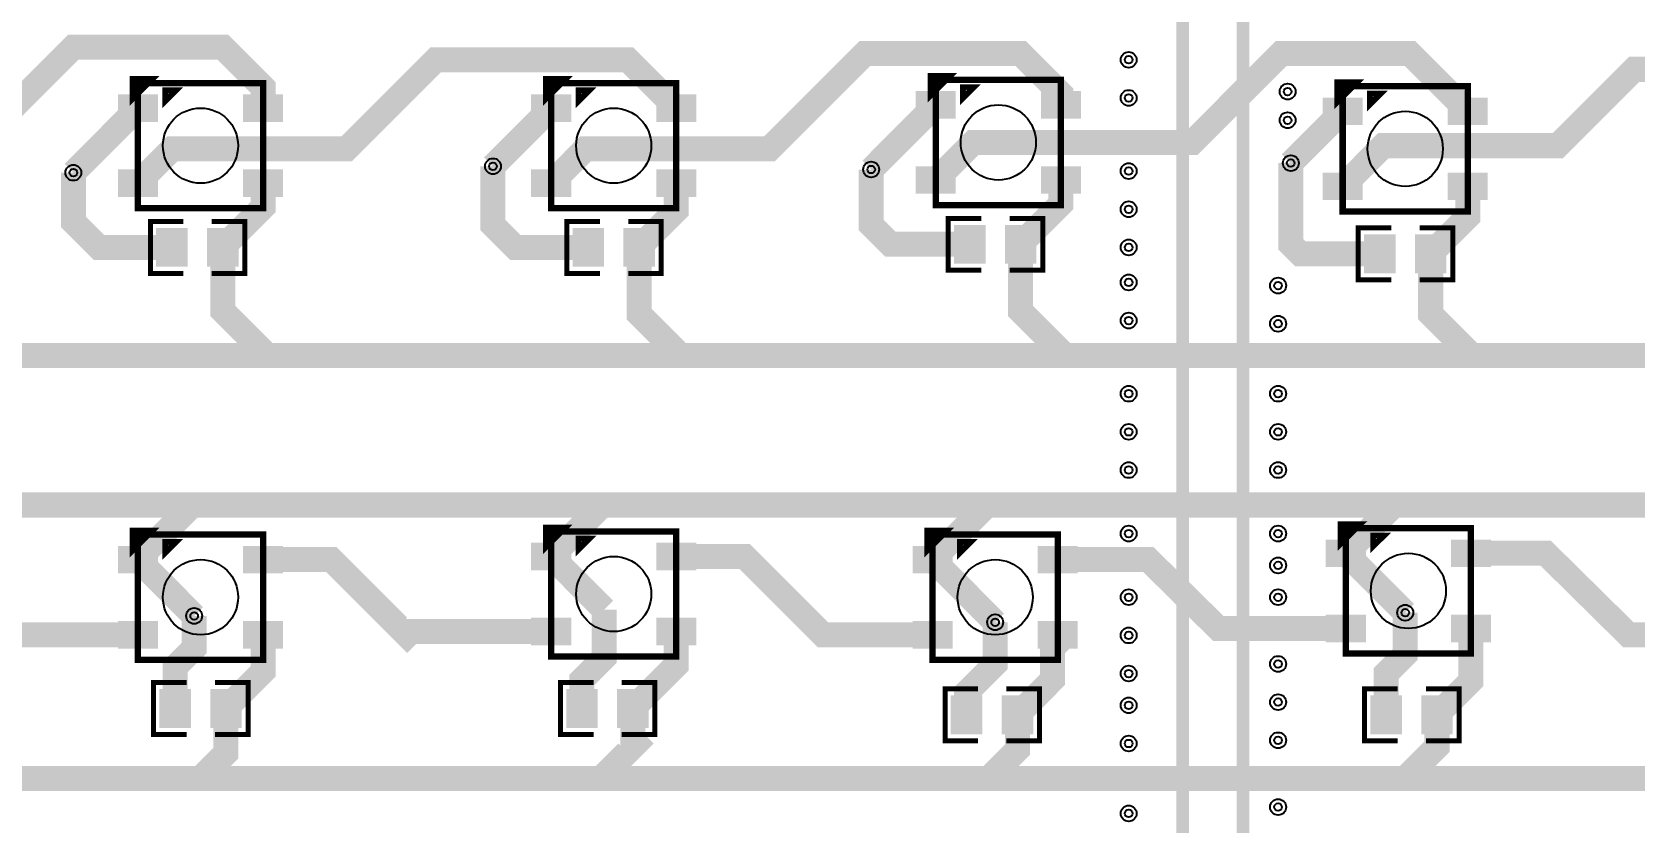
# Model space of a CAD drawing. Extents: x -5 to 8273, y -8280 to 5.
# Drawn here: x 3230 to 5751, y -6910 to -5666 of the extents above; entities that cross this region are included whole.
import ezdxf

# ---------------------------------------------------------------- set-up
doc = ezdxf.new("R2010")
doc.units = 9
for name, color, linetype, true_color in [('BottomLayer', 7, 'Continuous', 0x0000ff), ('Hole', 7, 'Continuous', 0x222222), ('Multi-Layer', 7, 'Continuous', 0xc0c0c0), ('TopLayer', 7, 'Continuous', 0xff0000), ('TopPasteMaskLayer', 7, 'Continuous', 0x808080), ('TopSilkLayer', 7, 'Continuous', 0xffcc00), ('TopSolderMaskLayer', 7, 'Continuous', 0x800080)]:
    doc.layers.add(name, color=color, linetype=linetype, true_color=true_color)

msp = doc.modelspace()

# ---------------------------------------------------------------- hatches: boundary and pattern name
at = {"layer": 'TopLayer'}
for points in [[(3426.1, -5805.6), (3367, -5805.6), (3367, -5766.3), (3426.1, -5766.3)], [(3622.9, -5805.6), (3563.9, -5805.6), (3563.9, -5766.3), (3622.9, -5766.3)], [(4076.1, -5805.6), (4017, -5805.6), (4017, -5766.3), (4076.1, -5766.3)], [(4272.9, -5805.6), (4213.9, -5805.6), (4213.9, -5766.3), (4272.9, -5766.3)], [(4681.1, -5800.6), (4622, -5800.6), (4622, -5761.3), (4681.1, -5761.3)], [(4877.9, -5800.6), (4818.9, -5800.6), (4818.9, -5761.3), (4877.9, -5761.3)], [(5321.1, -5810.6), (5262, -5810.6), (5262, -5771.3), (5321.1, -5771.3)], [(5517.9, -5810.6), (5458.9, -5810.6), (5458.9, -5771.3), (5517.9, -5771.3)], [(3426.1, -5923.7), (3367, -5923.7), (3367, -5884.4), (3426.1, -5884.4)], [(3622.9, -5923.7), (3563.9, -5923.7), (3563.9, -5884.4), (3622.9, -5884.4)], [(4076.1, -5923.7), (4017, -5923.7), (4017, -5884.4), (4076.1, -5884.4)], [(4272.9, -5923.7), (4213.9, -5923.7), (4213.9, -5884.4), (4272.9, -5884.4)], [(4681.1, -5918.7), (4622, -5918.7), (4622, -5879.4), (4681.1, -5879.4)], [(4877.9, -5918.7), (4818.9, -5918.7), (4818.9, -5879.4), (4877.9, -5879.4)], [(5321.1, -5928.7), (5262, -5928.7), (5262, -5889.4), (5321.1, -5889.4)], [(5517.9, -5928.7), (5458.9, -5928.7), (5458.9, -5889.4), (5517.9, -5889.4)], [(4727.8, -6028.5), (4682.2, -6028.5), (4682.2, -5971.5), (4727.8, -5971.5)], [(4807.8, -6028.5), (4762.2, -6028.5), (4762.2, -5971.5), (4807.8, -5971.5)], [(3472.8, -6033.5), (3427.2, -6033.5), (3427.2, -5976.5), (3472.8, -5976.5)], [(3552.8, -6033.5), (3507.2, -6033.5), (3507.2, -5976.5), (3552.8, -5976.5)], [(4127.8, -6033.5), (4082.2, -6033.5), (4082.2, -5976.5), (4127.8, -5976.5)], [(4207.8, -6033.5), (4162.2, -6033.5), (4162.2, -5976.5), (4207.8, -5976.5)], [(5372.8, -6043.5), (5327.2, -6043.5), (5327.2, -5986.5), (5372.8, -5986.5)], [(5452.8, -6043.5), (5407.2, -6043.5), (5407.2, -5986.5), (5452.8, -5986.5)], [(3426.1, -6515.6), (3367, -6515.6), (3367, -6476.3), (3426.1, -6476.3)], [(3622.9, -6515.6), (3563.9, -6515.6), (3563.9, -6476.3), (3622.9, -6476.3)], [(4076.1, -6510.6), (4017, -6510.6), (4017, -6471.3), (4076.1, -6471.3)], [(4272.9, -6510.6), (4213.9, -6510.6), (4213.9, -6471.3), (4272.9, -6471.3)], [(4676.1, -6515.6), (4617, -6515.6), (4617, -6476.3), (4676.1, -6476.3)], [(4872.9, -6515.6), (4813.9, -6515.6), (4813.9, -6476.3), (4872.9, -6476.3)], [(5326.1, -6505.6), (5267, -6505.6), (5267, -6466.3), (5326.1, -6466.3)], [(5522.9, -6505.6), (5463.9, -6505.6), (5463.9, -6466.3), (5522.9, -6466.3)], [(3426.1, -6633.7), (3367, -6633.7), (3367, -6594.4), (3426.1, -6594.4)], [(3622.9, -6633.7), (3563.9, -6633.7), (3563.9, -6594.4), (3622.9, -6594.4)], [(4076.1, -6628.7), (4017, -6628.7), (4017, -6589.4), (4076.1, -6589.4)], [(4272.9, -6628.7), (4213.9, -6628.7), (4213.9, -6589.4), (4272.9, -6589.4)], [(4676.1, -6633.7), (4617, -6633.7), (4617, -6594.4), (4676.1, -6594.4)], [(4872.9, -6633.7), (4813.9, -6633.7), (4813.9, -6594.4), (4872.9, -6594.4)], [(5326.1, -6623.7), (5267, -6623.7), (5267, -6584.4), (5326.1, -6584.4)], [(5522.9, -6623.7), (5463.9, -6623.7), (5463.9, -6584.4), (5522.9, -6584.4)], [(3477.8, -6758.5), (3432.2, -6758.5), (3432.2, -6701.5), (3477.8, -6701.5)], [(3557.8, -6758.5), (3512.2, -6758.5), (3512.2, -6701.5), (3557.8, -6701.5)], [(4117.8, -6758.5), (4072.2, -6758.5), (4072.2, -6701.5), (4117.8, -6701.5)], [(4197.8, -6758.5), (4152.2, -6758.5), (4152.2, -6701.5), (4197.8, -6701.5)], [(4722.8, -6768.5), (4677.2, -6768.5), (4677.2, -6711.5), (4722.8, -6711.5)], [(4802.8, -6768.5), (4757.2, -6768.5), (4757.2, -6711.5), (4802.8, -6711.5)], [(5382.8, -6768.5), (5337.2, -6768.5), (5337.2, -6711.5), (5382.8, -6711.5)], [(5462.8, -6768.5), (5417.2, -6768.5), (5417.2, -6711.5), (5462.8, -6711.5)]]:
    msp.add_hatch(color=256, dxfattribs=at).paths.add_polyline_path(points)
at = {"layer": 'TopPasteMaskLayer'}
for points in [[(3426.1, -5805.6), (3367, -5805.6), (3367, -5766.3), (3426.1, -5766.3)], [(3622.9, -5805.6), (3563.9, -5805.6), (3563.9, -5766.3), (3622.9, -5766.3)], [(4076.1, -5805.6), (4017, -5805.6), (4017, -5766.3), (4076.1, -5766.3)], [(4272.9, -5805.6), (4213.9, -5805.6), (4213.9, -5766.3), (4272.9, -5766.3)], [(4681.1, -5800.6), (4622, -5800.6), (4622, -5761.3), (4681.1, -5761.3)], [(4877.9, -5800.6), (4818.9, -5800.6), (4818.9, -5761.3), (4877.9, -5761.3)], [(5321.1, -5810.6), (5262, -5810.6), (5262, -5771.3), (5321.1, -5771.3)], [(5517.9, -5810.6), (5458.9, -5810.6), (5458.9, -5771.3), (5517.9, -5771.3)], [(3426.1, -5923.7), (3367, -5923.7), (3367, -5884.4), (3426.1, -5884.4)], [(3622.9, -5923.7), (3563.9, -5923.7), (3563.9, -5884.4), (3622.9, -5884.4)], [(4076.1, -5923.7), (4017, -5923.7), (4017, -5884.4), (4076.1, -5884.4)], [(4272.9, -5923.7), (4213.9, -5923.7), (4213.9, -5884.4), (4272.9, -5884.4)], [(4681.1, -5918.7), (4622, -5918.7), (4622, -5879.4), (4681.1, -5879.4)], [(4877.9, -5918.7), (4818.9, -5918.7), (4818.9, -5879.4), (4877.9, -5879.4)], [(5321.1, -5928.7), (5262, -5928.7), (5262, -5889.4), (5321.1, -5889.4)], [(5517.9, -5928.7), (5458.9, -5928.7), (5458.9, -5889.4), (5517.9, -5889.4)], [(4727.8, -6028.5), (4682.2, -6028.5), (4682.2, -5971.5), (4727.8, -5971.5)], [(4807.8, -6028.5), (4762.2, -6028.5), (4762.2, -5971.5), (4807.8, -5971.5)], [(3472.8, -6033.5), (3427.2, -6033.5), (3427.2, -5976.5), (3472.8, -5976.5)], [(3552.8, -6033.5), (3507.2, -6033.5), (3507.2, -5976.5), (3552.8, -5976.5)], [(4127.8, -6033.5), (4082.2, -6033.5), (4082.2, -5976.5), (4127.8, -5976.5)], [(4207.8, -6033.5), (4162.2, -6033.5), (4162.2, -5976.5), (4207.8, -5976.5)], [(5372.8, -6043.5), (5327.2, -6043.5), (5327.2, -5986.5), (5372.8, -5986.5)], [(5452.8, -6043.5), (5407.2, -6043.5), (5407.2, -5986.5), (5452.8, -5986.5)], [(3426.1, -6515.6), (3367, -6515.6), (3367, -6476.3), (3426.1, -6476.3)], [(3622.9, -6515.6), (3563.9, -6515.6), (3563.9, -6476.3), (3622.9, -6476.3)], [(4076.1, -6510.6), (4017, -6510.6), (4017, -6471.3), (4076.1, -6471.3)], [(4272.9, -6510.6), (4213.9, -6510.6), (4213.9, -6471.3), (4272.9, -6471.3)], [(4676.1, -6515.6), (4617, -6515.6), (4617, -6476.3), (4676.1, -6476.3)], [(4872.9, -6515.6), (4813.9, -6515.6), (4813.9, -6476.3), (4872.9, -6476.3)], [(5326.1, -6505.6), (5267, -6505.6), (5267, -6466.3), (5326.1, -6466.3)], [(5522.9, -6505.6), (5463.9, -6505.6), (5463.9, -6466.3), (5522.9, -6466.3)], [(3426.1, -6633.7), (3367, -6633.7), (3367, -6594.4), (3426.1, -6594.4)], [(3622.9, -6633.7), (3563.9, -6633.7), (3563.9, -6594.4), (3622.9, -6594.4)], [(4076.1, -6628.7), (4017, -6628.7), (4017, -6589.4), (4076.1, -6589.4)], [(4272.9, -6628.7), (4213.9, -6628.7), (4213.9, -6589.4), (4272.9, -6589.4)], [(4676.1, -6633.7), (4617, -6633.7), (4617, -6594.4), (4676.1, -6594.4)], [(4872.9, -6633.7), (4813.9, -6633.7), (4813.9, -6594.4), (4872.9, -6594.4)], [(5326.1, -6623.7), (5267, -6623.7), (5267, -6584.4), (5326.1, -6584.4)], [(5522.9, -6623.7), (5463.9, -6623.7), (5463.9, -6584.4), (5522.9, -6584.4)], [(3477.8, -6758.5), (3432.2, -6758.5), (3432.2, -6701.5), (3477.8, -6701.5)], [(3557.8, -6758.5), (3512.2, -6758.5), (3512.2, -6701.5), (3557.8, -6701.5)], [(4117.8, -6758.5), (4072.2, -6758.5), (4072.2, -6701.5), (4117.8, -6701.5)], [(4197.8, -6758.5), (4152.2, -6758.5), (4152.2, -6701.5), (4197.8, -6701.5)], [(4722.8, -6768.5), (4677.2, -6768.5), (4677.2, -6711.5), (4722.8, -6711.5)], [(4802.8, -6768.5), (4757.2, -6768.5), (4757.2, -6711.5), (4802.8, -6711.5)], [(5382.8, -6768.5), (5337.2, -6768.5), (5337.2, -6711.5), (5382.8, -6711.5)], [(5462.8, -6768.5), (5417.2, -6768.5), (5417.2, -6711.5), (5462.8, -6711.5)]]:
    msp.add_hatch(color=256, dxfattribs=at).paths.add_polyline_path(points)
at = {"layer": 'TopSolderMaskLayer'}
for points in [[(3428.1, -5807.6), (3365, -5807.6), (3365, -5764.3), (3428.1, -5764.3)], [(3624.9, -5807.6), (3561.9, -5807.6), (3561.9, -5764.3), (3624.9, -5764.3)], [(4078.1, -5807.6), (4015, -5807.6), (4015, -5764.3), (4078.1, -5764.3)], [(4274.9, -5807.6), (4211.9, -5807.6), (4211.9, -5764.3), (4274.9, -5764.3)], [(4683.1, -5802.6), (4620, -5802.6), (4620, -5759.3), (4683.1, -5759.3)], [(4879.9, -5802.6), (4816.9, -5802.6), (4816.9, -5759.3), (4879.9, -5759.3)], [(5323.1, -5812.6), (5260, -5812.6), (5260, -5769.3), (5323.1, -5769.3)], [(5519.9, -5812.6), (5456.9, -5812.6), (5456.9, -5769.3), (5519.9, -5769.3)], [(3428.1, -5925.7), (3365, -5925.7), (3365, -5882.4), (3428.1, -5882.4)], [(3624.9, -5925.7), (3561.9, -5925.7), (3561.9, -5882.4), (3624.9, -5882.4)], [(4078.1, -5925.7), (4015, -5925.7), (4015, -5882.4), (4078.1, -5882.4)], [(4274.9, -5925.7), (4211.9, -5925.7), (4211.9, -5882.4), (4274.9, -5882.4)], [(4683.1, -5920.7), (4620, -5920.7), (4620, -5877.4), (4683.1, -5877.4)], [(4879.9, -5920.7), (4816.9, -5920.7), (4816.9, -5877.4), (4879.9, -5877.4)], [(5323.1, -5930.7), (5260, -5930.7), (5260, -5887.4), (5323.1, -5887.4)], [(5519.9, -5930.7), (5456.9, -5930.7), (5456.9, -5887.4), (5519.9, -5887.4)], [(3474.8, -6035.5), (3425.2, -6035.5), (3425.2, -5974.5), (3474.8, -5974.5)], [(3554.8, -6035.5), (3505.2, -6035.5), (3505.2, -5974.5), (3554.8, -5974.5)], [(4129.8, -6035.5), (4080.2, -6035.5), (4080.2, -5974.5), (4129.8, -5974.5)], [(4209.8, -6035.5), (4160.2, -6035.5), (4160.2, -5974.5), (4209.8, -5974.5)], [(4729.8, -6030.5), (4680.2, -6030.5), (4680.2, -5969.5), (4729.8, -5969.5)], [(4809.8, -6030.5), (4760.2, -6030.5), (4760.2, -5969.5), (4809.8, -5969.5)], [(5374.8, -6045.5), (5325.2, -6045.5), (5325.2, -5984.5), (5374.8, -5984.5)], [(5454.8, -6045.5), (5405.2, -6045.5), (5405.2, -5984.5), (5454.8, -5984.5)], [(3428.1, -6517.6), (3365, -6517.6), (3365, -6474.3), (3428.1, -6474.3)], [(3624.9, -6517.6), (3561.9, -6517.6), (3561.9, -6474.3), (3624.9, -6474.3)], [(4078.1, -6512.6), (4015, -6512.6), (4015, -6469.3), (4078.1, -6469.3)], [(4274.9, -6512.6), (4211.9, -6512.6), (4211.9, -6469.3), (4274.9, -6469.3)], [(4678.1, -6517.6), (4615, -6517.6), (4615, -6474.3), (4678.1, -6474.3)], [(4874.9, -6517.6), (4811.9, -6517.6), (4811.9, -6474.3), (4874.9, -6474.3)], [(5328.1, -6507.6), (5265, -6507.6), (5265, -6464.3), (5328.1, -6464.3)], [(5524.9, -6507.6), (5461.9, -6507.6), (5461.9, -6464.3), (5524.9, -6464.3)], [(3428.1, -6635.7), (3365, -6635.7), (3365, -6592.4), (3428.1, -6592.4)], [(3624.9, -6635.7), (3561.9, -6635.7), (3561.9, -6592.4), (3624.9, -6592.4)], [(4078.1, -6630.7), (4015, -6630.7), (4015, -6587.4), (4078.1, -6587.4)], [(4274.9, -6630.7), (4211.9, -6630.7), (4211.9, -6587.4), (4274.9, -6587.4)], [(4678.1, -6635.7), (4615, -6635.7), (4615, -6592.4), (4678.1, -6592.4)], [(4874.9, -6635.7), (4811.9, -6635.7), (4811.9, -6592.4), (4874.9, -6592.4)], [(5328.1, -6625.7), (5265, -6625.7), (5265, -6582.4), (5328.1, -6582.4)], [(5524.9, -6625.7), (5461.9, -6625.7), (5461.9, -6582.4), (5524.9, -6582.4)], [(3479.8, -6760.5), (3430.2, -6760.5), (3430.2, -6699.5), (3479.8, -6699.5)], [(3559.8, -6760.5), (3510.2, -6760.5), (3510.2, -6699.5), (3559.8, -6699.5)], [(4119.8, -6760.5), (4070.2, -6760.5), (4070.2, -6699.5), (4119.8, -6699.5)], [(4199.8, -6760.5), (4150.2, -6760.5), (4150.2, -6699.5), (4199.8, -6699.5)], [(4724.8, -6770.5), (4675.2, -6770.5), (4675.2, -6709.5), (4724.8, -6709.5)], [(4804.8, -6770.5), (4755.2, -6770.5), (4755.2, -6709.5), (4804.8, -6709.5)], [(5384.8, -6770.5), (5335.2, -6770.5), (5335.2, -6709.5), (5384.8, -6709.5)], [(5464.8, -6770.5), (5415.2, -6770.5), (5415.2, -6709.5), (5464.8, -6709.5)]]:
    msp.add_hatch(color=256, dxfattribs=at).paths.add_polyline_path(points)

# ---------------------------------------------------------------- linework, layer by layer
at = {"layer": 'BottomLayer', "const_width": 20}
for points in [[(5040, -795), (5040, -7670), (5015, -7695)], [(5135, -7695), (5135, -830), (5170, -795)]]:
    msp.add_lwpolyline(points, dxfattribs=at)
at = {"layer": 'Hole'}
for centre in [(4955, -5710), (4955, -5770), (5205, -5760), (5205, -5805), (3955, -5877.5), (5210, -5872.5), (3295, -5887.5), (4550, -5882.5), (4955, -5885), (4955, -5945), (4955, -6005), (4955, -6060), (5190, -6065), (4955, -6120), (5190, -6125), (4955, -6235), (5190, -6235), (4955, -6295), (5190, -6295), (4955, -6355), (5190, -6355), (4955, -6455), (5190, -6455), (5190, -6505), (4955, -6555), (5190, -6555), (3485, -6584.4), (5390, -6579.4), (4745, -6594.4), (4955, -6615), (5190, -6660), (4955, -6675), (4955, -6725), (5190, -6720), (4955, -6785), (5190, -6780), (5190, -6885), (4955, -6895)]:
    msp.add_circle(centre, 6, dxfattribs=at)
at = {"layer": 'Multi-Layer'}
for centre in [(4955, -5710), (5205, -5760), (4955, -5770), (5205, -5805), (3955, -5877.5), (4550, -5882.5), (4955, -5885), (5210, -5872.5), (3295, -5887.5), (4955, -5945), (4955, -6005), (4955, -6060), (5190, -6065), (4955, -6120), (5190, -6125), (4955, -6235), (5190, -6235), (4955, -6295), (5190, -6295), (4955, -6355), (5190, -6355), (4955, -6455), (5190, -6455), (5190, -6505), (4955, -6555), (5190, -6555), (3485, -6584.4), (5390, -6579.4), (4745, -6594.4), (4955, -6615), (5190, -6660), (4955, -6675), (4955, -6725), (5190, -6720), (4955, -6785), (5190, -6780), (4955, -6895), (5190, -6885)]:
    msp.add_circle(centre, 12.5, dxfattribs=at)
at = {"layer": 'TopLayer', "const_width": 39.4}
for points in [[(3593.4, -5785.9), (3593.4, -5753.4), (3530, -5690), (3295, -5690), (3135, -5850), (2810.6, -5850), (2756.6, -5904.1)], [(4243.4, -5785.9), (4167.5, -5710), (3865, -5710), (3725, -5850), (3450.6, -5850), (3396.6, -5904.1)], [(4848.4, -5780.9), (4848.4, -5763.4), (4785, -5700), (4540, -5700), (4390, -5850), (4100.6, -5850), (4046.6, -5904.1)], [(5488.4, -5790.9), (5397.5, -5700), (5195, -5700), (5055, -5840), (4710.6, -5840), (4651.6, -5899.1)], [(6143.4, -5795.9), (6143.4, -5778.4), (6090, -5725), (5750, -5725), (5630, -5845), (5355.6, -5845), (5291.6, -5909.1)], [(3295, -5887.5), (3295, -5887.5), (3396.6, -5785.9)], [(3955, -5877.5), (3955, -5877.5), (4046.6, -5785.9)], [(4550, -5882.5), (4550, -5882.5), (4651.6, -5780.9)], [(5210, -5872.5), (5210, -5872.5), (5291.6, -5790.9)], [(3450, -6005), (3335, -6005), (3295, -5965), (3295, -5887.5)], [(4105, -6005), (3990, -6005), (3955, -5970), (3955, -5877.5)], [(4705, -6000), (4580, -6000), (4550, -5970), (4550, -5882.5)], [(5350, -6015), (5225, -6015), (5210, -6000), (5210, -5872.5)], [(3530, -6005), (3593.4, -5941.6), (3593.4, -5904.1)], [(4185, -6005), (4243.4, -5946.6), (4243.4, -5904.1)], [(4785, -6000), (4848.4, -5936.6), (4848.4, -5899.1)], [(5430, -6015), (5488.4, -5956.6), (5488.4, -5909.1)], [(3600, -6175), (2955, -6175), (2895, -6115), (2895, -6005)], [(4250, -6175), (3600, -6175), (3530, -6105), (3530, -6005)], [(4855, -6175), (4250, -6175), (4185, -6110), (4185, -6005)], [(5495, -6175), (4855, -6175), (4785, -6105), (4785, -6000)], [(6130, -6175), (5495, -6175), (5430, -6110), (5430, -6015)], [(3482.5, -6410), (2837.5, -6410), (2756.6, -6490.9)], [(4127.5, -6410), (3482.5, -6410), (3396.6, -6495.9)], [(4732.5, -6410), (4127.5, -6410), (4046.6, -6490.9)], [(5393.1, -6410), (4732.5, -6410), (4646.6, -6495.9)], [(6049.1, -6410), (5372.5, -6410), (5296.6, -6485.9)], [(2953.4, -6490.9), (3066, -6490.9), (3191, -6614.1), (3396.6, -6614.1)], [(3485, -6584.4), (3485, -6584.4), (3396.6, -6495.9)], [(3593.4, -6495.9), (3701, -6495.9), (3820, -6615), (3826, -6609.1), (4046.6, -6609.1)], [(4130, -6574.4), (4130, -6574.4), (4046.6, -6490.9)], [(4243.4, -6490.9), (4351, -6490.9), (4474, -6614.1), (4646.6, -6614.1)], [(4745, -6594.4), (4745, -6594.4), (4646.6, -6495.9)], [(4843.4, -6495.9), (4986, -6495.9), (5096, -6604.1), (5296.6, -6604.1)], [(5390, -6579.4), (5390, -6579.4), (5296.6, -6485.9)], [(5493.4, -6485.9), (5611, -6485.9), (5741, -6614.1), (5946.6, -6614.1)], [(4095, -6730), (4095, -6685), (4130, -6650), (4130, -6574.4)], [(3455, -6730), (3455, -6665), (3485, -6635), (3485, -6584.4)], [(4700, -6740), (4700, -6705), (4745, -6660), (4745, -6594.4)], [(5360, -6740), (5360, -6675), (5390, -6645), (5390, -6579.4)], [(3535, -6730), (3593.4, -6671.6), (3593.4, -6614.1)], [(4175, -6730), (4243.4, -6661.6), (4243.4, -6609.1)], [(4780, -6740), (4835, -6685), (4835, -6635), (4843.4, -6626.6), (4843.4, -6614.1)], [(5440, -6740), (5493.4, -6686.6), (5493.4, -6604.1)], [(2840, -6840), (3495, -6840), (3535, -6800), (3535, -6730)], [(3495, -6840), (4125, -6840), (4180, -6785), (4175, -6780), (4175, -6730)], [(4125, -6840), (4735, -6840), (4780, -6795), (4780, -6740)], [(4735, -6840), (5390, -6840), (5440, -6790), (5440, -6740)], [(5390, -6840), (6040, -6840), (6085, -6795), (6085, -6740)]]:
    msp.add_lwpolyline(points, dxfattribs=at)
at = {"layer": 'TopSilkLayer', "const_width": 10}
for points in [[(3388.7, -5770.2), (3388.7, -5740.7), (3418.3, -5740.7), (3388.7, -5770.2)], [(3593.4, -5943.4), (3396.6, -5943.4), (3396.6, -5746.6), (3593.4, -5746.6), (3593.4, -5943.4)], [(4038.7, -5770.2), (4038.7, -5740.7), (4068.3, -5740.7), (4038.7, -5770.2)], [(4243.4, -5943.4), (4046.6, -5943.4), (4046.6, -5746.6), (4243.4, -5746.6), (4243.4, -5943.4)], [(4643.7, -5765.2), (4643.7, -5735.7), (4673.3, -5735.7), (4643.7, -5765.2)], [(4848.4, -5938.4), (4651.6, -5938.4), (4651.6, -5741.6), (4848.4, -5741.6), (4848.4, -5938.4)], [(4694.9, -5769.1), (4694.9, -5753.4), (4710.7, -5753.4), (4694.9, -5769.1)], [(5283.7, -5775.2), (5283.7, -5745.7), (5313.3, -5745.7), (5283.7, -5775.2)], [(5488.4, -5948.4), (5291.6, -5948.4), (5291.6, -5751.6), (5488.4, -5751.6), (5488.4, -5948.4)], [(3439.9, -5774.1), (3439.9, -5758.4), (3455.7, -5758.4), (3439.9, -5774.1)], [(4089.9, -5774.1), (4089.9, -5758.4), (4105.7, -5758.4), (4089.9, -5774.1)], [(5334.9, -5779.1), (5334.9, -5763.4), (5350.7, -5763.4), (5334.9, -5779.1)], [(3388.7, -6480.2), (3388.7, -6450.7), (3418.3, -6450.7), (3388.7, -6480.2)], [(3593.4, -6653.4), (3396.6, -6653.4), (3396.6, -6456.6), (3593.4, -6456.6), (3593.4, -6653.4)], [(4038.7, -6475.2), (4038.7, -6445.7), (4068.3, -6445.7), (4038.7, -6475.2)], [(4243.4, -6648.4), (4046.6, -6648.4), (4046.6, -6451.6), (4243.4, -6451.6), (4243.4, -6648.4)], [(4638.7, -6480.2), (4638.7, -6450.7), (4668.3, -6450.7), (4638.7, -6480.2)], [(4843.4, -6653.4), (4646.6, -6653.4), (4646.6, -6456.6), (4843.4, -6456.6), (4843.4, -6653.4)], [(5288.7, -6470.2), (5288.7, -6440.7), (5318.3, -6440.7), (5288.7, -6470.2)], [(5493.4, -6643.4), (5296.6, -6643.4), (5296.6, -6446.6), (5493.4, -6446.6), (5493.4, -6643.4)], [(5339.9, -6474.1), (5339.9, -6458.4), (5355.7, -6458.4), (5339.9, -6474.1)], [(3439.9, -6484.1), (3439.9, -6468.4), (3455.7, -6468.4), (3439.9, -6484.1)], [(4089.9, -6479.1), (4089.9, -6463.4), (4105.7, -6463.4), (4089.9, -6479.1)], [(4689.9, -6484.1), (4689.9, -6468.4), (4705.7, -6468.4), (4689.9, -6484.1)]]:
    msp.add_lwpolyline(points, close=True, dxfattribs=at)
at = {"layer": 'TopSilkLayer', "const_width": 7.87}
for points in [[(3468.2, -5964.3), (3416.2, -5964.3), (3416.2, -6045.8), (3468.2, -6045.8)], [(3512.7, -5964.3), (3564.7, -5964.3), (3564.7, -6045.8), (3512.7, -6045.8)], [(4123.2, -5964.3), (4071.2, -5964.3), (4071.2, -6045.8), (4123.2, -6045.8)], [(4167.7, -5964.3), (4219.7, -5964.3), (4219.7, -6045.8), (4167.7, -6045.8)], [(4723.2, -5959.3), (4671.2, -5959.3), (4671.2, -6040.8), (4723.2, -6040.8)], [(4767.7, -5959.3), (4819.7, -5959.3), (4819.7, -6040.8), (4767.7, -6040.8)], [(5368.2, -5974.3), (5316.2, -5974.3), (5316.2, -6055.8), (5368.2, -6055.8)], [(5412.7, -5974.3), (5464.7, -5974.3), (5464.7, -6055.8), (5412.7, -6055.8)], [(3473.2, -6689.3), (3421.2, -6689.3), (3421.2, -6770.8), (3473.2, -6770.8)], [(3517.7, -6689.3), (3569.7, -6689.3), (3569.7, -6770.8), (3517.7, -6770.8)], [(4113.2, -6689.3), (4061.2, -6689.3), (4061.2, -6770.8), (4113.2, -6770.8)], [(4157.7, -6689.3), (4209.7, -6689.3), (4209.7, -6770.8), (4157.7, -6770.8)], [(4718.2, -6699.3), (4666.2, -6699.3), (4666.2, -6780.8), (4718.2, -6780.8)], [(4762.7, -6699.3), (4814.7, -6699.3), (4814.7, -6780.8), (4762.7, -6780.8)], [(5378.2, -6699.3), (5326.2, -6699.3), (5326.2, -6780.8), (5378.2, -6780.8)], [(5422.7, -6699.3), (5474.7, -6699.3), (5474.7, -6780.8), (5422.7, -6780.8)]]:
    msp.add_lwpolyline(points, dxfattribs=at)
at = {"layer": 'TopSilkLayer'}
for centre in [(3495, -5845), (4145, -5845), (4750, -5840), (5390, -5850), (3495, -6555), (4145, -6550), (4745, -6555), (5395, -6545)]:
    msp.add_circle(centre, 59.1, dxfattribs=at)

doc.saveas('drawing.dxf')
